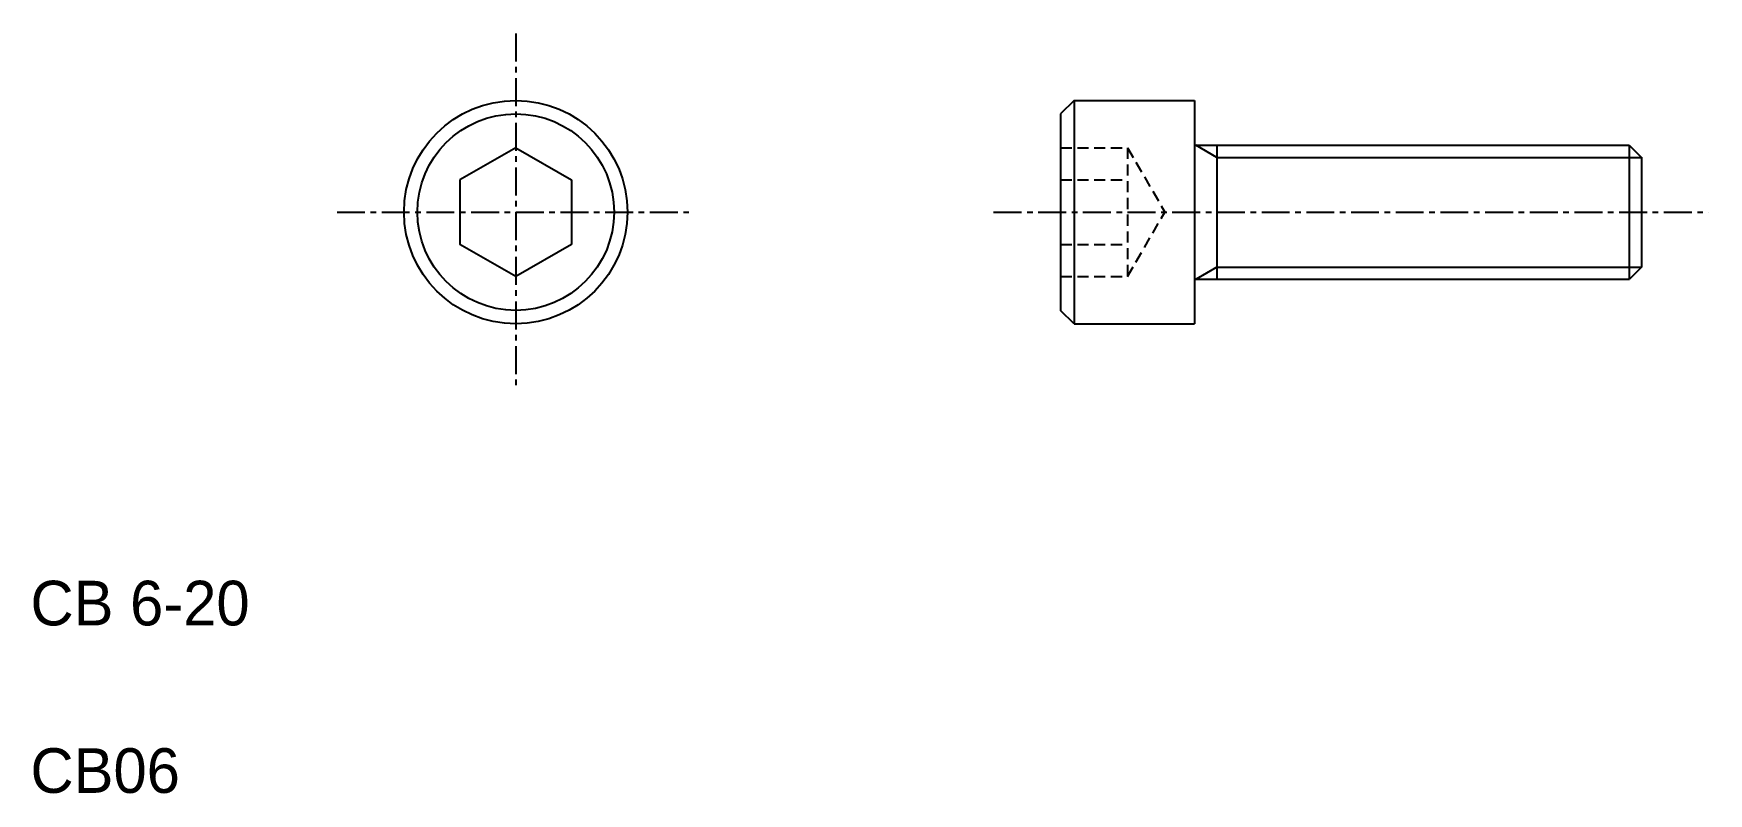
# Model space of a CAD drawing. Extents: x 5.1 to 80.1, y 5 to 39.
import ezdxf

# ---------------------------------------------------------------- set-up
doc = ezdxf.new("R2010")
doc.units = 0
doc.linetypes.add('CENTER', pattern=[2, 1.25, -0.25, 0.25, -0.25])
doc.linetypes.add('DASHED', pattern=[0.75, 0.5, -0.25])
doc.layers.get('0').update_dxf_attribs({"linetype": 'CONTINUOUS'})
doc.layers.add('CENTER', color=1, linetype='CENTER')

msp = doc.modelspace()

# ---------------------------------------------------------------- linework, layer by layer
at = {"color": 7, "linetype": 'CONTINUOUS'}
for p, q in [((51.708, 36.009), (51.108, 35.409)), ((51.708, 36.009), (51.708, 26.009)), ((51.708, 36.009), (57.108, 36.009)), ((53.058, 36.009), (53.058, 36.009)), ((57.108, 36.009), (57.108, 26.009)), ((51.108, 35.409), (51.108, 26.609)), ((26.722, 33.895), (24.222, 32.452)), ((26.722, 33.895), (29.222, 32.452)), ((57.108, 34.009), (76.559, 34.009)), ((58.108, 34.009), (58.108, 28.009)), ((76.559, 34.009), (76.559, 28.009)), ((76.559, 34.009), (77.108, 33.46)), ((77.108, 33.467), (77.108, 28.55)), ((24.222, 32.452), (24.222, 29.565)), ((29.222, 32.452), (29.222, 29.565)), ((26.722, 28.122), (24.222, 29.565)), ((29.222, 29.565), (26.722, 28.122)), ((77.108, 28.55), (76.566, 28.009)), ((57.108, 28.009), (76.566, 28.009)), ((51.708, 26.009), (51.108, 26.609)), ((51.708, 26.009), (57.108, 26.009))]:
    msp.add_line(p, q, dxfattribs=at)
msp.add_line((54.408, 36.009), (54.408, 36.009))
at = {"color": 3, "linetype": 'DASHED'}
for p, q in [((51.108, 33.895), (54.108, 33.895)), ((54.108, 33.895), (55.774, 31.009)), ((54.108, 33.895), (54.108, 28.122)), ((51.108, 32.452), (54.108, 32.452)), ((54.108, 28.122), (55.774, 31.009)), ((51.108, 29.565), (54.108, 29.565)), ((51.108, 28.122), (54.108, 28.122))]:
    msp.add_line(p, q, dxfattribs=at)
at = {"color": 3, "linetype": 'CONTINUOUS'}
for p, q in [((58.108, 33.46), (57.156, 34.009)), ((58.108, 33.46), (77.108, 33.46)), ((58.108, 28.55), (57.17, 28.009)), ((58.108, 28.55), (77.108, 28.55))]:
    msp.add_line(p, q, dxfattribs=at)
at = {"color": 7, "linetype": 'CONTINUOUS'}
for radius in [5, 4.4]:
    msp.add_circle((26.722, 31.009), radius, dxfattribs=at)
at = {"layer": 'CENTER', "color": 1, "linetype": 'CENTER'}
for p, q in [((26.722, 39.009), (26.722, 23.009)), ((18.722, 31.009), (34.722, 31.009)), ((48.108, 31.009), (80.108, 31.009))]:
    msp.add_line(p, q, dxfattribs=at)

# ---------------------------------------------------------------- texts
at = {"color": 7, "linetype": 'CONTINUOUS'}
for s, p in [('CB 6-20', (5, 12.5)), ('CB06', (5, 5))]:
    msp.add_text(s, height=2, dxfattribs=at).set_placement(p)

doc.saveas('drawing.dxf')
